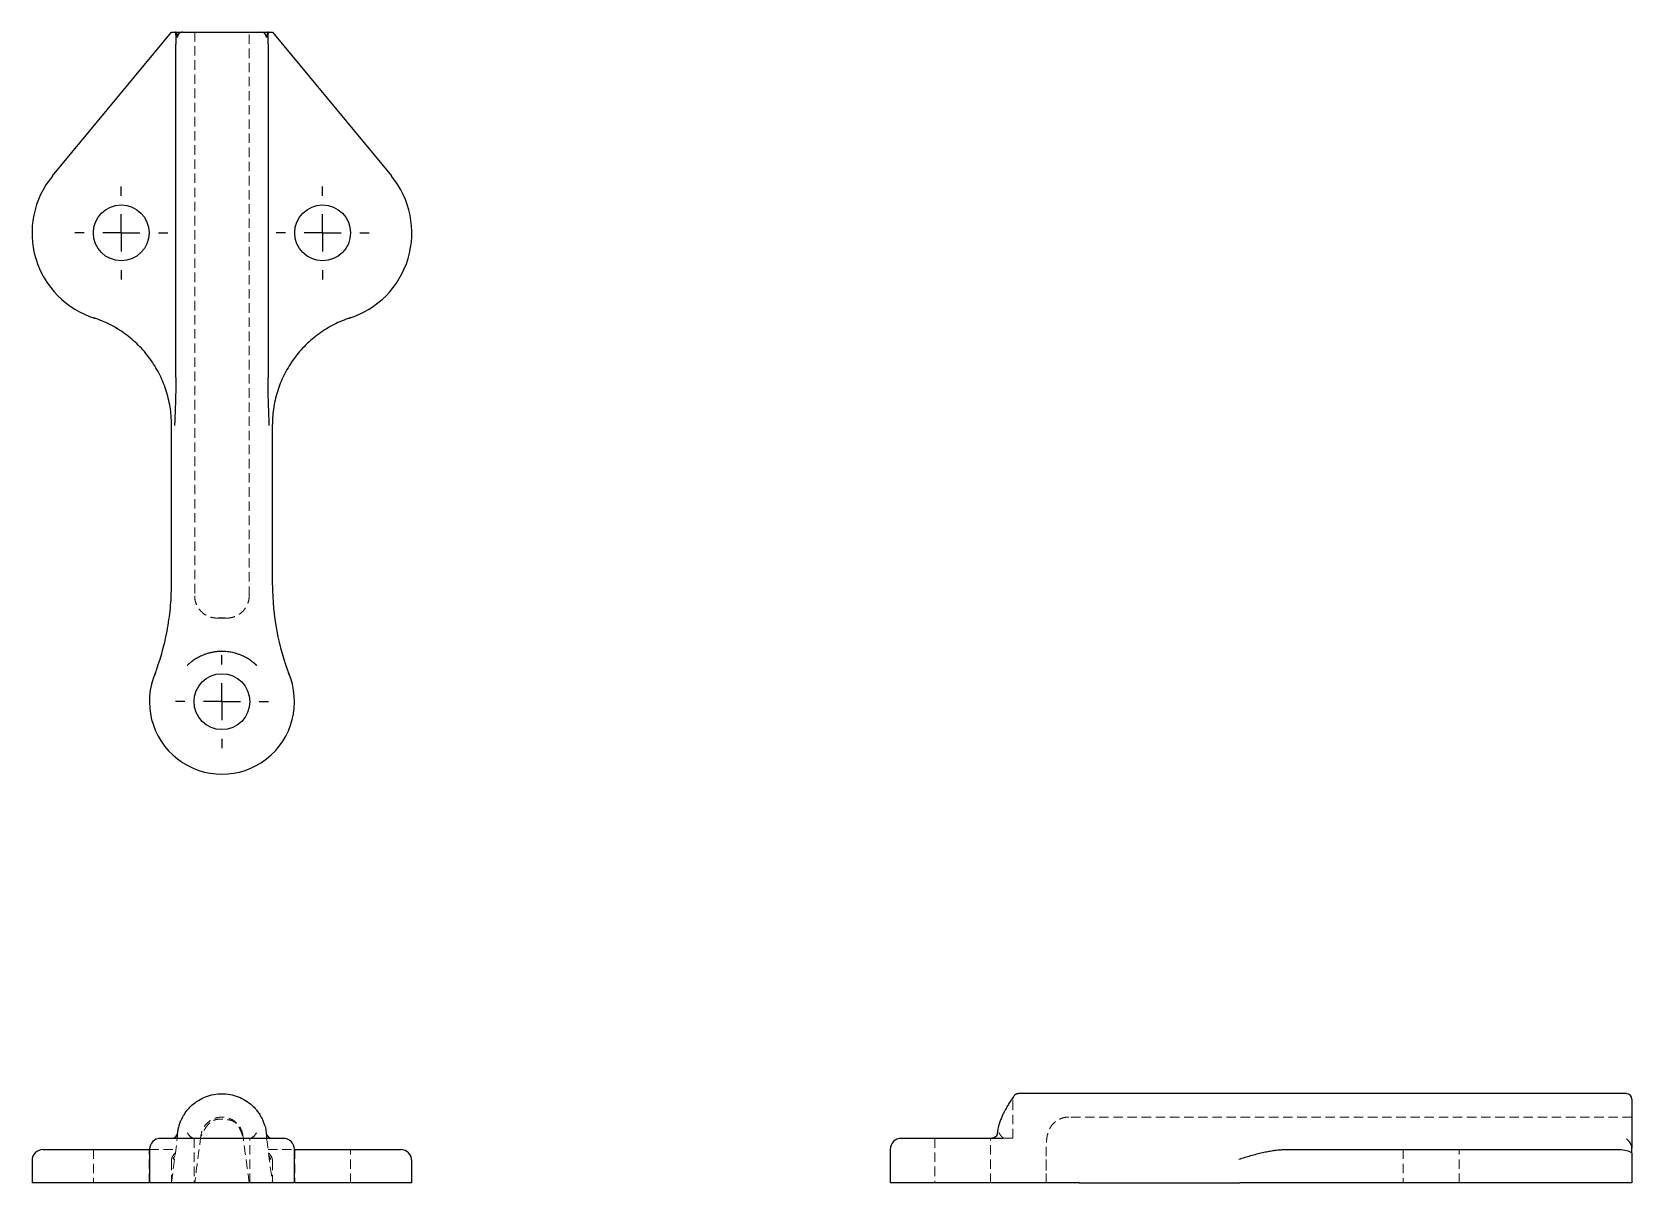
# Model space of a CAD drawing. Header units: millimetres. Extents: x 57 to 273, y 53 to 208.
import ezdxf

# ---------------------------------------------------------------- set-up
doc = ezdxf.new("R2010")
doc.units = ezdxf.units.MM
doc.linetypes.add('HIDDEN', pattern=[1.905, 1.27, -0.635])
doc.layers.add('10', color=7, linetype='Continuous')

# ---------------------------------------------------------------- blocks, each defined once
blk = doc.blocks.new('SW_CENTERMARKSYMBOL_0')
at = {"layer": '10', "color": 0}
for p, q in [((0, 5), (0, 6.26)), ((0, 0), (0, 2.5)), ((-5, 0), (-6.26, 0)), ((0, 0), (-2.5, 0)), ((0, 0), (0, -2.5)), ((0, 0), (2.5, 0)), ((5, 0), (6.26, 0)), ((0, -5), (0, -6.26))]:
    blk.add_line(p, q, dxfattribs=at)
blk = doc.blocks.new('SW_CENTERMARKSYMBOL_1')
at = {"layer": '10', "color": 0}
for p, q in [((0, 5), (0, 6.26)), ((0, 0), (0, 2.5)), ((-5, 0), (-6.26, 0)), ((0, 0), (-2.5, 0)), ((0, 0), (0, -2.5)), ((0, 0), (2.5, 0)), ((5, 0), (6.26, 0)), ((0, -5), (0, -6.26))]:
    blk.add_line(p, q, dxfattribs=at)
blk = doc.blocks.new('SW_CENTERMARKSYMBOL_2')
at = {"layer": '10', "color": 0}
for p, q in [((0, 5), (0, 6.26)), ((0, 0), (0, 2.5)), ((-5, 0), (-6.26, 0)), ((0, 0), (-2.5, 0)), ((0, 0), (0, -2.5)), ((0, 0), (2.5, 0)), ((5, 0), (6.26, 0)), ((0, -5), (0, -6.26))]:
    blk.add_line(p, q, dxfattribs=at)

msp = doc.modelspace()

# ---------------------------------------------------------------- linework, layer by layer
at = {"color": 7, "linetype": 'Continuous', "lineweight": 25}
for p, q in [((60.17, 188.53), (76.2, 207.91)), ((76.81, 207.91), (76.73, 207.91)), ((76.81, 207.91), (77.74, 207.91)), ((77.74, 207.91), (88.26, 207.91)), ((88.26, 207.91), (89.19, 207.91)), ((89.27, 207.91), (89.19, 207.91)), ((89.8, 207.91), (105.83, 188.53)), ((76.79, 161.4), (76.79, 206.27)), ((89.21, 206.27), (89.21, 161.4)), ((76.2, 133.46), (76.2, 155.08)), ((89.8, 133.46), (89.8, 155.08)), ((272.16, 65), (190.28, 65)), ((272.91, 64.24), (272.91, 59.03)), ((74.74, 58.99), (91.26, 58.99)), ((174.5, 58.99), (186.06, 58.99)), ((272.91, 59.03), (272.91, 57.65)), ((58.92, 57.48), (66.33, 57.48)), ((73.23, 57.48), (73.23, 52.98)), ((92.77, 52.98), (92.77, 57.48)), ((99.67, 57.48), (107.08, 57.48)), ((173, 57.48), (173, 52.98)), ((235.82, 57.48), (252.57, 57.48)), ((252.57, 57.48), (271.27, 57.48)), ((272.91, 57.01), (272.91, 57.65)), ((57.42, 55.98), (57.42, 52.98)), ((108.58, 52.98), (108.58, 55.98)), ((272.91, 55.98), (272.91, 52.98)), ((65.71, 52.98), (57.42, 52.98)), ((92.77, 52.98), (73.23, 52.98)), ((108.58, 52.98), (100.29, 52.98)), ((186.3, 52.98), (173, 52.98)), ((198.46, 52.98), (220.08, 52.98)), ((253.53, 52.98), (234.44, 52.98)), ((272.91, 52.98), (253.53, 52.98))]:
    msp.add_line(p, q, dxfattribs=at)
at = {"color": 7, "linetype": 'HIDDEN', "lineweight": 18}
for p, q in [((79.33, 207.91), (79.33, 132.02)), ((86.67, 132.02), (86.67, 207.91)), ((189.53, 58.99), (189.53, 64.25)), ((272.91, 61.84), (197.04, 61.84)), ((79.24, 58.99), (79.24, 52.98)), ((86.76, 52.98), (86.76, 58.99)), ((179.01, 58.99), (179.01, 52.98)), ((186.52, 52.98), (186.52, 58.99)), ((188.23, 58.99), (188.16, 58.99)), ((188.32, 58.99), (188.43, 58.99)), ((188.43, 58.99), (189.53, 58.99)), ((65.68, 57.48), (65.68, 52.98)), ((73.19, 52.98), (73.19, 57.48)), ((92.81, 57.48), (92.81, 52.98)), ((100.32, 52.98), (100.32, 57.48)), ((194.03, 57.84), (194.02, 52.98)), ((194.03, 57.84), (194.02, 52.98)), ((194.03, 52.98), (194.03, 57.84)), ((242.11, 57.48), (242.11, 52.98)), ((249.62, 52.98), (249.62, 57.48)), ((76.2, 55.98), (76.2, 52.98)), ((89.8, 55.98), (89.8, 52.98)), ((194.03, 52.98), (194.02, 52.98))]:
    msp.add_line(p, q, dxfattribs=at)
at = {"color": 7, "linetype": 'Continuous', "lineweight": 25}
for centre in [(69.44, 180.87), (96.56, 180.87), (83, 117.77)]:
    msp.add_circle(centre, 3.76, dxfattribs=at)
for centre, radius, start, end in [((77.74, 207.16), 0.751, 90.0008, 180.0008), ((88.26, 207.16), 0.751, 359.9992, 89.9992), ((69.44, 180.87), 12.02, 140.4216, 252.7992), ((96.56, 180.87), 12.02, 287.2008, 39.5784), ((83, 117.77), 9.77, 156.5116, 23.4884), ((272.16, 64.24), 0.751, 0, 90), ((74.74, 57.48), 1.5, 90, 180), ((76.28, 59.74), 0.751, 270, 353.6206), ((89.72, 59.74), 0.751, 186.3794, 270), ((91.26, 57.48), 1.5, 0, 90), ((174.5, 57.48), 1.5, 90, 180), ((58.92, 55.98), 1.5, 90, 180), ((107.08, 55.98), 1.5, 0, 90)]:
    msp.add_arc(centre, radius, start, end, dxfattribs=at)
at = {"color": 7, "linetype": 'HIDDEN', "lineweight": 18}
for centre, radius, start, end in [((83, 117.77), 11.27, 87.4314, 92.5686), ((76.24, 59.04), 0.751, 352.5, 359.5705), ((89.76, 59.04), 0.751, 180.4295, 187.5)]:
    msp.add_arc(centre, radius, start, end, dxfattribs=at)
at = {"color": 7, "linetype": 'Continuous', "lineweight": 25}
for points, knots in [([(76.2, 207.91), (76.2, 207.91), (76.25, 207.91), (76.43, 207.91), (76.57, 207.91), (76.73, 207.91)], [0, 0, 0, 0, 0.5, 0.5, 1, 1, 1, 1]), ([(76.73, 207.91), (76.75, 207.72), (76.77, 207.47), (76.79, 206.9), (76.79, 206.58), (76.79, 206.27)], [0, 0, 0, 0, 0.5, 0.5, 1, 1, 1, 1]), ([(76.81, 207.91), (76.83, 207.91), (76.85, 207.89), (76.88, 207.8), (76.89, 207.74), (76.94, 207.53), (76.96, 207.34), (76.98, 207.16)], [0, 0, 0, 0, 0.25, 0.25, 0.5, 0.5, 1, 1, 1, 1]), ([(89.19, 207.91), (89.17, 207.91), (89.15, 207.89), (89.12, 207.8), (89.11, 207.74), (89.06, 207.53), (89.04, 207.34), (89.02, 207.16)], [0, 0, 0, 0, 0.25, 0.25, 0.5, 0.5, 1, 1, 1, 1]), ([(89.21, 206.27), (89.21, 206.58), (89.21, 206.9), (89.23, 207.47), (89.25, 207.72), (89.27, 207.91)], [0, 0, 0, 0, 0.5, 0.5, 1, 1, 1, 1]), ([(89.27, 207.91), (89.43, 207.91), (89.57, 207.91), (89.75, 207.91), (89.8, 207.91), (89.8, 207.91)], [0, 0, 0, 0, 0.5, 0.5, 1, 1, 1, 1]), ([(76.2, 155.08), (76.2, 155.88), (76.14, 156.66), (75.89, 158.22), (75.7, 158.99), (75.33, 160.12), (75.19, 160.5), (74.88, 161.23), (74.72, 161.59), (74.17, 162.64), (73.76, 163.31), (73.06, 164.27), (72.81, 164.58), (72.29, 165.19), (72.02, 165.48), (71.18, 166.31), (70.58, 166.82), (69.62, 167.52), (69.29, 167.74), (68.61, 168.16), (68.26, 168.35), (67.2, 168.89), (66.47, 169.19), (65.71, 169.44)], [0, 0, 0, 0, 0.125, 0.125, 0.25, 0.25, 0.3125, 0.3125, 0.375, 0.375, 0.5, 0.5, 0.5625, 0.5625, 0.625, 0.625, 0.75, 0.75, 0.8125, 0.8125, 0.875, 0.875, 1, 1, 1, 1]), ([(100.29, 169.44), (99.53, 169.19), (98.8, 168.89), (97.4, 168.18), (96.72, 167.76), (95.76, 167.07), (95.44, 166.82), (94.84, 166.31), (94.55, 166.04), (93.71, 165.21), (93.19, 164.61), (92.49, 163.65), (92.26, 163.32), (91.85, 162.64), (91.65, 162.3), (91.11, 161.24), (90.8, 160.52), (90.31, 159.02), (90.12, 158.24), (89.86, 156.67), (89.8, 155.88), (89.8, 155.08)], [0, 0, 0, 0, 0.125, 0.125, 0.25, 0.25, 0.3125, 0.3125, 0.375, 0.375, 0.5, 0.5, 0.5625, 0.5625, 0.625, 0.625, 0.75, 0.75, 0.875, 0.875, 1, 1, 1, 1]), ([(76.79, 161.4), (76.79, 161.3), (76.79, 161.1), (76.79, 160.8), (76.79, 160.49), (76.78, 160.18), (76.78, 159.85), (76.77, 159.4), (76.76, 158.83), (76.74, 158.11), (76.71, 157.34), (76.68, 156.56), (76.65, 155.76), (76.63, 155.23), (76.62, 154.95)], [0, 0, 0, 0, 0.044247, 0.089786, 0.136652, 0.184874, 0.234482, 0.285503, 0.389157, 0.499787, 0.619149, 0.749887, 0.864411, 1, 1, 1, 1]), ([(89.38, 154.95), (89.37, 155.23), (89.35, 155.76), (89.32, 156.56), (89.29, 157.34), (89.26, 158.11), (89.24, 158.84), (89.23, 159.53), (89.22, 160.18), (89.21, 160.8), (89.21, 161.2), (89.21, 161.4)], [0, 0, 0, 0, 0.135852, 0.250091, 0.380403, 0.500235, 0.611938, 0.717587, 0.817344, 0.911404, 1, 1, 1, 1]), ([(73.9, 121.3), (74.65, 123.24), (75.23, 125.24), (75.81, 128.29), (75.95, 129.32), (76.15, 131.38), (76.2, 132.42), (76.2, 133.46)], [0, 0, 0, 0, 0.5, 0.5, 0.75, 0.75, 1, 1, 1, 1]), ([(89.8, 133.46), (89.8, 131.38), (90, 129.32), (90.77, 125.24), (91.35, 123.24), (92.1, 121.3)], [0, 0, 0, 0, 0.5, 0.5, 1, 1, 1, 1]), ([(83, 124.53), (82.94, 124.53), (82.82, 124.53), (82.64, 124.52), (82.45, 124.51), (82.27, 124.49), (82.1, 124.47), (81.92, 124.44), (81.74, 124.41), (81.57, 124.37), (81.39, 124.33), (81.14, 124.27), (80.83, 124.17), (80.46, 124.03), (80.11, 123.88), (79.8, 123.72), (79.51, 123.56), (79.25, 123.39), (79.02, 123.23), (78.82, 123.08), (78.67, 122.96), (78.55, 122.85), (78.45, 122.76), (78.37, 122.69), (78.33, 122.66), (78.32, 122.64)], [0, 0, 0, 0, 0.024706, 0.049384, 0.07408, 0.098837, 0.123701, 0.148712, 0.173916, 0.199353, 0.225063, 0.251086, 0.312401, 0.375121, 0.437215, 0.500299, 0.56243, 0.624681, 0.687622, 0.749679, 0.802081, 0.85305, 0.902841, 0.951728, 1, 1, 1, 1]), ([(87.68, 122.64), (87.68, 122.65), (87.66, 122.67), (87.62, 122.7), (87.58, 122.74), (87.53, 122.78), (87.48, 122.83), (87.41, 122.89), (87.34, 122.95), (87.27, 123.01), (87.15, 123.1), (86.98, 123.23), (86.75, 123.39), (86.49, 123.56), (86.2, 123.72), (85.89, 123.88), (85.54, 124.04), (85.17, 124.17), (84.79, 124.29), (84.43, 124.38), (84.08, 124.44), (83.72, 124.49), (83.36, 124.52), (83.12, 124.52), (83, 124.53)], [0, 0, 0, 0, 0.026762, 0.053673, 0.080785, 0.108147, 0.135809, 0.163816, 0.192214, 0.221046, 0.250354, 0.312423, 0.375397, 0.43783, 0.500162, 0.563168, 0.625204, 0.688528, 0.750439, 0.801841, 0.852169, 0.901744, 0.950906, 1, 1, 1, 1]), ([(77.03, 59.65), (77.04, 59.73), (77.05, 59.87), (77.09, 60.09), (77.14, 60.31), (77.19, 60.53), (77.28, 60.85), (77.43, 61.26), (77.65, 61.73), (77.92, 62.21), (78.22, 62.65), (78.58, 63.07), (79.08, 63.57), (79.8, 64.11), (80.79, 64.61), (81.86, 64.92), (82.99, 65.03), (84.12, 64.93), (85.2, 64.62), (86.19, 64.12), (86.91, 63.57), (87.42, 63.07), (87.77, 62.65), (88.08, 62.22), (88.35, 61.74), (88.57, 61.26), (88.74, 60.8), (88.85, 60.39), (88.93, 60.02), (88.96, 59.77), (88.97, 59.65)], [0, 0, 0, 0, 0.012025, 0.024319, 0.036892, 0.049752, 0.062908, 0.092407, 0.125248, 0.152812, 0.187765, 0.218801, 0.249953, 0.312363, 0.374303, 0.438329, 0.49961, 0.560678, 0.624431, 0.68706, 0.749582, 0.780898, 0.812044, 0.846144, 0.874646, 0.907524, 0.937057, 0.95883, 0.979797, 1, 1, 1, 1]), ([(189.75, 64.78), (189.74, 64.76), (189.72, 64.74), (189.62, 64.61), (189.49, 64.42), (189.3, 64.13), (189.03, 63.72), (188.74, 63.25), (188.51, 62.84), (188.3, 62.44), (188.08, 61.99), (187.87, 61.48), (187.67, 60.92), (187.5, 60.3), (187.45, 59.86), (187.42, 59.66)], [0, 0, 0, 0, 0.081921, 0.158798, 0.230016, 0.296387, 0.413712, 0.511043, 0.565066, 0.62569, 0.70078, 0.76696, 0.841658, 0.926165, 1, 1, 1, 1]), ([(190.28, 65), (190.23, 64.99), (190.14, 64.99), (190, 64.95), (189.86, 64.88), (189.79, 64.81), (189.75, 64.78)], [0, 0, 0, 0, 0.233033, 0.480024, 0.737283, 1, 1, 1, 1]), ([(78.32, 59.74), (78.35, 59.69), (78.42, 59.6), (78.52, 59.46), (78.62, 59.34), (78.74, 59.22), (78.87, 59.12), (79.02, 59.05), (79.16, 59), (79.26, 58.99), (79.31, 58.99)], [0, 0, 0, 0, 0.144323, 0.250839, 0.382722, 0.500716, 0.6387, 0.766096, 0.885488, 1, 1, 1, 1]), ([(86.69, 58.99), (86.72, 58.99), (86.78, 58.99), (86.86, 59), (86.94, 59.03), (87.02, 59.07), (87.1, 59.11), (87.18, 59.17), (87.27, 59.24), (87.38, 59.34), (87.48, 59.46), (87.58, 59.6), (87.65, 59.69), (87.68, 59.74)], [0, 0, 0, 0, 0.0650675, 0.131252, 0.1991923, 0.2694792, 0.3426468, 0.4191691, 0.4994603, 0.6174328, 0.7496279, 0.8560422, 1, 1, 1, 1]), ([(187.42, 59.66), (187.4, 59.57), (187.36, 59.39), (187.18, 59.17), (186.94, 59.01), (186.76, 59), (186.68, 58.99)], [0, 0, 0, 0, 0.239657, 0.497348, 0.756429, 1, 1, 1, 1]), ([(272.91, 57.65), (272.91, 57.78), (272.89, 57.9), (272.8, 58.15), (272.74, 58.26), (272.53, 58.58), (272.34, 58.76), (272.16, 58.94)], [0, 0, 0, 0, 0.25, 0.25, 0.5, 0.5, 1, 1, 1, 1]), ([(66.33, 57.48), (66.97, 57.48), (68.25, 57.48), (70.05, 57.48), (71.71, 57.48), (72.78, 57.48), (73.23, 57.48), (73.23, 57.48)], [0, 0, 0, 0, 0.249961, 0.498484, 0.748878, 0.99832, 1, 1, 1, 1]), ([(92.77, 57.48), (93.19, 57.48), (94.13, 57.48), (95.79, 57.48), (97.66, 57.48), (99, 57.48), (99.67, 57.48)], [0, 0, 0, 0, 0.21652, 0.478597, 0.738605, 1, 1, 1, 1]), ([(219.95, 56.18), (220.23, 56.27), (220.76, 56.43), (221.56, 56.67), (222.34, 56.88), (223.11, 57.07), (223.84, 57.22), (224.53, 57.34), (225.18, 57.42), (225.8, 57.47), (226.2, 57.48), (226.4, 57.48)], [0, 0, 0, 0, 0.135852, 0.250091, 0.380403, 0.500235, 0.611938, 0.717587, 0.817344, 0.911404, 1, 1, 1, 1]), ([(226.4, 57.48), (226.96, 57.48), (227.51, 57.48), (228.57, 57.48), (229.08, 57.48), (230.56, 57.48), (231.46, 57.48), (232.67, 57.48), (233.05, 57.48), (233.76, 57.48), (234.09, 57.48), (234.98, 57.48), (235.46, 57.48), (235.82, 57.48)], [0, 0, 0, 0, 0.125, 0.125, 0.25, 0.25, 0.5, 0.5, 0.625, 0.625, 0.75, 0.75, 1, 1, 1, 1]), ([(271.27, 57.48), (271.58, 57.48), (271.9, 57.44), (272.47, 57.28), (272.72, 57.16), (272.91, 57.01)], [0, 0, 0, 0, 0.5, 0.5, 1, 1, 1, 1]), ([(272.91, 57.01), (272.91, 56.88), (272.91, 56.71), (272.91, 56.36), (272.91, 56.17), (272.91, 55.98)], [0, 0, 0, 0, 0.5, 0.5, 1, 1, 1, 1]), ([(73.14, 52.98), (73.07, 52.98), (72.76, 52.98), (72.12, 52.98), (71.22, 52.98), (70.23, 52.98), (69, 52.98), (67.51, 52.98), (66.31, 52.98), (65.71, 52.98)], [0, 0, 0, 0, 0.039426, 0.174688, 0.309951, 0.449075, 0.5882, 0.792488, 1, 1, 1, 1]), ([(100.29, 52.98), (99.89, 52.98), (99.09, 52.98), (97.93, 52.98), (96.81, 52.98), (95.74, 52.98), (94.75, 52.98), (93.84, 52.98), (93.21, 52.98), (92.91, 52.98), (92.86, 52.98)], [0, 0, 0, 0, 0.137132, 0.274263, 0.415383, 0.556502, 0.693529, 0.830554, 0.971608, 1, 1, 1, 1]), ([(198.46, 52.98), (196.38, 52.98), (194.32, 52.98), (190.24, 52.98), (188.24, 52.98), (186.3, 52.98)], [0, 0, 0, 0, 0.5, 0.5, 1, 1, 1, 1]), ([(234.44, 52.98), (234.19, 52.98), (233.89, 52.98), (233.18, 52.98), (232.76, 52.98), (232.07, 52.98), (231.82, 52.98), (231.31, 52.98), (231.04, 52.98), (230.21, 52.98), (229.61, 52.98), (228.65, 52.98), (228.32, 52.98), (227.64, 52.98), (227.3, 52.98), (226.24, 52.98), (225.52, 52.98), (224.02, 52.98), (223.24, 52.98), (221.67, 52.98), (220.88, 52.98), (220.08, 52.98)], [0, 0, 0, 0, 0.125, 0.125, 0.25, 0.25, 0.3125, 0.3125, 0.375, 0.375, 0.5, 0.5, 0.5625, 0.5625, 0.625, 0.625, 0.75, 0.75, 0.875, 0.875, 1, 1, 1, 1])]:
    msp.add_open_spline(points, degree=3, knots=knots, dxfattribs=at)
for points in [[(65.71, 169.44), (65.77, 169.42), (65.83, 169.4), (65.88, 169.39)], [(100.12, 169.39), (100.17, 169.4), (100.23, 169.42), (100.29, 169.44)], [(74.04, 121.66), (73.99, 121.54), (73.94, 121.42), (73.9, 121.3)], [(92.1, 121.3), (92.06, 121.42), (92.01, 121.54), (91.96, 121.66)], [(186.06, 58.99), (186.77, 58.99), (187.5, 58.99), (188.23, 58.99)]]:
    msp.add_open_spline(points, degree=3, dxfattribs=at)
at = {"color": 7, "linetype": 'HIDDEN', "lineweight": 18}
for points, knots in [([(79.33, 132.02), (79.33, 131.82), (79.35, 131.62), (79.43, 131.22), (79.49, 131.02), (79.66, 130.65), (79.75, 130.47), (79.99, 130.14), (80.12, 129.99), (80.56, 129.57), (80.92, 129.35), (81.49, 129.14), (81.69, 129.09), (82.09, 129.02), (82.29, 129.01), (82.5, 129.02)], [0, 0, 0, 0, 0.125, 0.125, 0.25, 0.25, 0.375, 0.375, 0.5, 0.5, 0.75, 0.75, 0.875, 0.875, 1, 1, 1, 1]), ([(83.5, 129.02), (83.71, 129.01), (83.91, 129.02), (84.31, 129.09), (84.51, 129.14), (84.89, 129.28), (85.07, 129.37), (85.42, 129.58), (85.58, 129.71), (85.88, 129.98), (86.01, 130.14), (86.24, 130.47), (86.34, 130.65), (86.5, 131.02), (86.57, 131.22), (86.65, 131.61), (86.67, 131.82), (86.67, 132.02)], [0, 0, 0, 0, 0.125, 0.125, 0.25, 0.25, 0.375, 0.375, 0.5, 0.5, 0.625, 0.625, 0.75, 0.75, 0.875, 0.875, 1, 1, 1, 1]), ([(189.53, 64.24), (189.53, 64.29), (189.53, 64.38), (189.58, 64.52), (189.64, 64.66), (189.71, 64.74), (189.75, 64.78)], [0, 0, 0, 0, 0.233069, 0.480042, 0.737272, 1, 1, 1, 1]), ([(85.83, 59.36), (85.79, 59.7), (85.68, 60.03), (85.36, 60.63), (85.14, 60.91), (84.62, 61.36), (84.33, 61.54), (83.68, 61.78), (83.34, 61.84), (82.66, 61.84), (82.32, 61.78), (81.67, 61.54), (81.38, 61.36), (80.86, 60.91), (80.64, 60.63), (80.32, 60.03), (80.21, 59.7), (80.17, 59.36)], [0, 0, 0, 0, 0.125, 0.125, 0.25, 0.25, 0.375, 0.375, 0.5, 0.5, 0.625, 0.625, 0.75, 0.75, 0.875, 0.875, 1, 1, 1, 1]), ([(85.78, 59.33), (85.74, 59.43), (85.69, 59.59), (85.58, 59.87), (85.44, 60.2), (85.25, 60.61), (84.96, 60.97), (84.68, 61.2), (84.38, 61.36), (84.01, 61.48), (83.52, 61.53), (83, 61.58), (82.49, 61.57), (82, 61.47), (81.52, 61.22), (81.13, 60.85), (80.81, 60.42), (80.54, 59.99), (80.34, 59.62), (80.26, 59.42), (80.22, 59.33)], [0, 0, 0, 0, 0.049634, 0.077963, 0.109744, 0.181421, 0.249186, 0.28059, 0.312272, 0.378258, 0.443426, 0.505765, 0.568752, 0.631401, 0.694579, 0.762298, 0.829984, 0.891914, 0.94794, 1, 1, 1, 1]), ([(197.04, 61.84), (196.84, 61.83), (196.46, 61.81), (195.95, 61.64), (195.53, 61.43), (195.15, 61.15), (194.84, 60.84), (194.6, 60.51), (194.45, 60.24), (194.35, 60.01), (194.25, 59.75), (194.17, 59.43), (194.11, 59.11), (194.08, 58.86), (194.06, 58.62), (194.04, 58.28), (194.04, 58), (194.03, 57.84)], [0, 0, 0, 0, 0.103379, 0.201134, 0.284491, 0.352221, 0.448872, 0.512899, 0.570067, 0.610105, 0.647826, 0.718841, 0.784539, 0.817012, 0.852365, 0.912179, 1, 1, 1, 1]), ([(76.72, 59.13), (76.69, 59.11), (76.62, 59.06), (76.53, 59.03), (76.49, 59.02)], [0, 0, 0, 0, 0.51385, 1, 1, 1, 1]), ([(77.02, 59.62), (77.02, 59.61), (77.01, 59.56), (77, 59.52), (76.98, 59.46), (76.96, 59.42), (76.95, 59.39), (76.94, 59.37), (76.94, 59.37)], [0, 0, 0, 0, 0.062489, 0.232551, 0.499693, 0.763035, 0.961598, 1, 1, 1, 1]), ([(76.99, 59.09), (76.99, 59.1), (76.99, 59.12), (77, 59.26), (77.01, 59.42), (77.02, 59.54), (77.02, 59.62), (77.03, 59.65)], [0, 0, 0, 0, 0.300614, 0.649531, 0.824214, 0.916439, 1, 1, 1, 1]), ([(80.17, 59.36), (80.17, 59.36), (80.18, 59.35), (80.22, 59.33), (80.23, 59.32)], [0, 0, 0, 0, 0.6912911, 1, 1, 1, 1]), ([(85.83, 59.36), (85.83, 59.36), (85.82, 59.35), (85.78, 59.33), (85.77, 59.33)], [0, 0, 0, 0, 0.703349, 1, 1, 1, 1]), ([(88.97, 59.65), (88.98, 59.62), (88.98, 59.54), (88.99, 59.42), (89, 59.26), (89.01, 59.12), (89.01, 59.1), (89.01, 59.09)], [0, 0, 0, 0, 0.0833398, 0.1753336, 0.3500817, 0.699126, 1, 1, 1, 1]), ([(89.02, 59.47), (89.01, 59.48), (89, 59.51), (88.99, 59.55), (88.98, 59.58), (88.98, 59.61), (88.98, 59.62)], [0, 0, 0, 0, 0.238664, 0.74969, 0.907209, 1, 1, 1, 1]), ([(89.72, 58.99), (89.69, 58.99), (89.64, 58.99), (89.56, 59), (89.49, 59.02), (89.45, 59.04), (89.43, 59.04)], [0, 0, 0, 0, 0.24497, 0.516765, 0.815394, 1, 1, 1, 1]), ([(187.42, 59.66), (187.4, 59.57), (187.36, 59.39), (187.18, 59.17), (186.94, 59.01), (186.76, 59), (186.68, 58.99)], [0, 0, 0, 0, 0.23966, 0.497357, 0.756443, 1, 1, 1, 1]), ([(188.43, 58.99), (188.41, 58.99), (188.37, 58.99), (188.32, 59), (188.26, 59.03), (188.2, 59.07), (188.14, 59.11), (188.08, 59.17), (188, 59.24), (187.92, 59.34), (187.83, 59.46), (187.74, 59.6), (187.68, 59.69), (187.64, 59.74)], [0, 0, 0, 0, 0.0650675, 0.131252, 0.1991923, 0.2694792, 0.3426468, 0.4191691, 0.4994603, 0.6174328, 0.7496279, 0.8560422, 1, 1, 1, 1]), ([(73.23, 57.48), (73.71, 57.48), (74.68, 57.48), (75.88, 57.48), (76.49, 57.48), (76.79, 57.48)], [0, 0, 0, 0, 0.329814, 0.664841, 1, 1, 1, 1]), ([(76.2, 55.98), (76.2, 56.17), (76.25, 56.36), (76.43, 56.71), (76.57, 56.88), (76.73, 57.01)], [0, 0, 0, 0, 0.5, 0.5, 1, 1, 1, 1]), ([(76.62, 56.18), (76.61, 56.18), (76.6, 56.17), (76.47, 56.17), (76.43, 56.17)], [0, 0, 0, 0, 0.702028, 1, 1, 1, 1]), ([(76.44, 56.17), (76.49, 56.3), (76.55, 56.47), (76.67, 56.62), (76.69, 56.65)], [0, 0, 0, 0, 0.795183, 1, 1, 1, 1]), ([(89.21, 57.48), (89.5, 57.48), (90.07, 57.48), (91.23, 57.48), (92.13, 57.48), (92.7, 57.48), (92.77, 57.48)], [0, 0, 0, 0, 0.320549, 0.641122, 0.958811, 1, 1, 1, 1]), ([(89.27, 57.01), (89.43, 56.88), (89.57, 56.71), (89.75, 56.36), (89.8, 56.17), (89.8, 55.98)], [0, 0, 0, 0, 0.5, 0.5, 1, 1, 1, 1]), ([(89.31, 56.65), (89.33, 56.62), (89.45, 56.47), (89.51, 56.3), (89.56, 56.17)], [0, 0, 0, 0, 0.2053979, 1, 1, 1, 1]), ([(89.57, 56.17), (89.53, 56.17), (89.4, 56.17), (89.39, 56.18), (89.38, 56.18)], [0, 0, 0, 0, 0.297972, 1, 1, 1, 1])]:
    msp.add_open_spline(points, degree=3, knots=knots, dxfattribs=at)
for points in [[(82.5, 129.02), (82.66, 129.03), (82.83, 129.03), (83, 129.03)], [(83, 129.03), (83.17, 129.03), (83.34, 129.03), (83.5, 129.02)], [(76.2, 52.98), (76.45, 54.86), (76.71, 56.85), (76.98, 58.94)], [(80.17, 59.36), (79.89, 57.23), (79.61, 55.1), (79.33, 52.98)], [(86.67, 52.98), (86.39, 55.1), (86.11, 57.23), (85.83, 59.36)], [(89.02, 58.94), (89.29, 56.85), (89.55, 54.86), (89.8, 52.98)]]:
    msp.add_open_spline(points, degree=3, dxfattribs=at)

# ---------------------------------------------------------------- block references
at = {"layer": '10'}
for name, p in [('SW_CENTERMARKSYMBOL_0', (69.44, 180.87)), ('SW_CENTERMARKSYMBOL_2', (96.56, 180.87)), ('SW_CENTERMARKSYMBOL_1', (83, 117.77))]:
    msp.add_blockref(name, p, dxfattribs=at)

doc.saveas('drawing.dxf')
